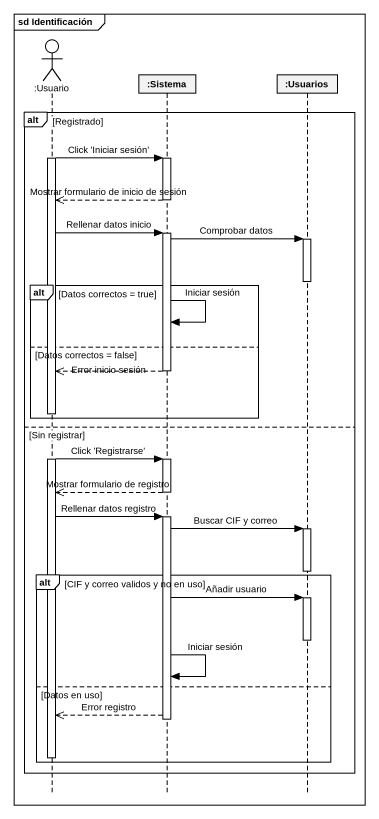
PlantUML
@startuml
mainframe sd Identificación
hide footbox
actor ":Usuario" as Usuario
participant ":Sistema" as Sistema
participant ":Usuarios" as Usuarios

alt Registrado
  activate Usuario
  Usuario -> Sistema : Click 'Iniciar sesión'
  activate Sistema
  Sistema -->> Usuario : Mostrar formulario de inicio de sesión
  deactivate Sistema
  Usuario -> Sistema : Rellenar datos inicio
  activate Sistema
  Sistema -> Usuarios : Comprobar datos
  activate Usuarios
  deactivate Usuarios
  alt Datos correctos = true
    Sistema -> Sistema : Iniciar sesión
  else Datos correctos = false
    Sistema -->> Usuario : Error inicio sesión
    deactivate Sistema
  end
else Sin registrar
  Usuario -> Sistema : Click 'Registrarse'
  activate Sistema
  Sistema -->> Usuario : Mostrar formulario de registro
  deactivate Sistema
  Usuario -> Sistema : Rellenar datos registro
  activate Sistema
  Sistema -> Usuarios : Buscar CIF y correo
  activate Usuarios
  deactivate Usuarios
  alt CIF y correo validos y no en uso
    Sistema -> Usuarios : Añadir usuario
    activate Usuarios
    deactivate Usuarios
    Sistema -> Sistema : Iniciar sesión
  else Datos en uso
    Sistema -->> Usuario : Error registro
    deactivate Sistema
    deactivate Usuario
  end
end
@enduml
